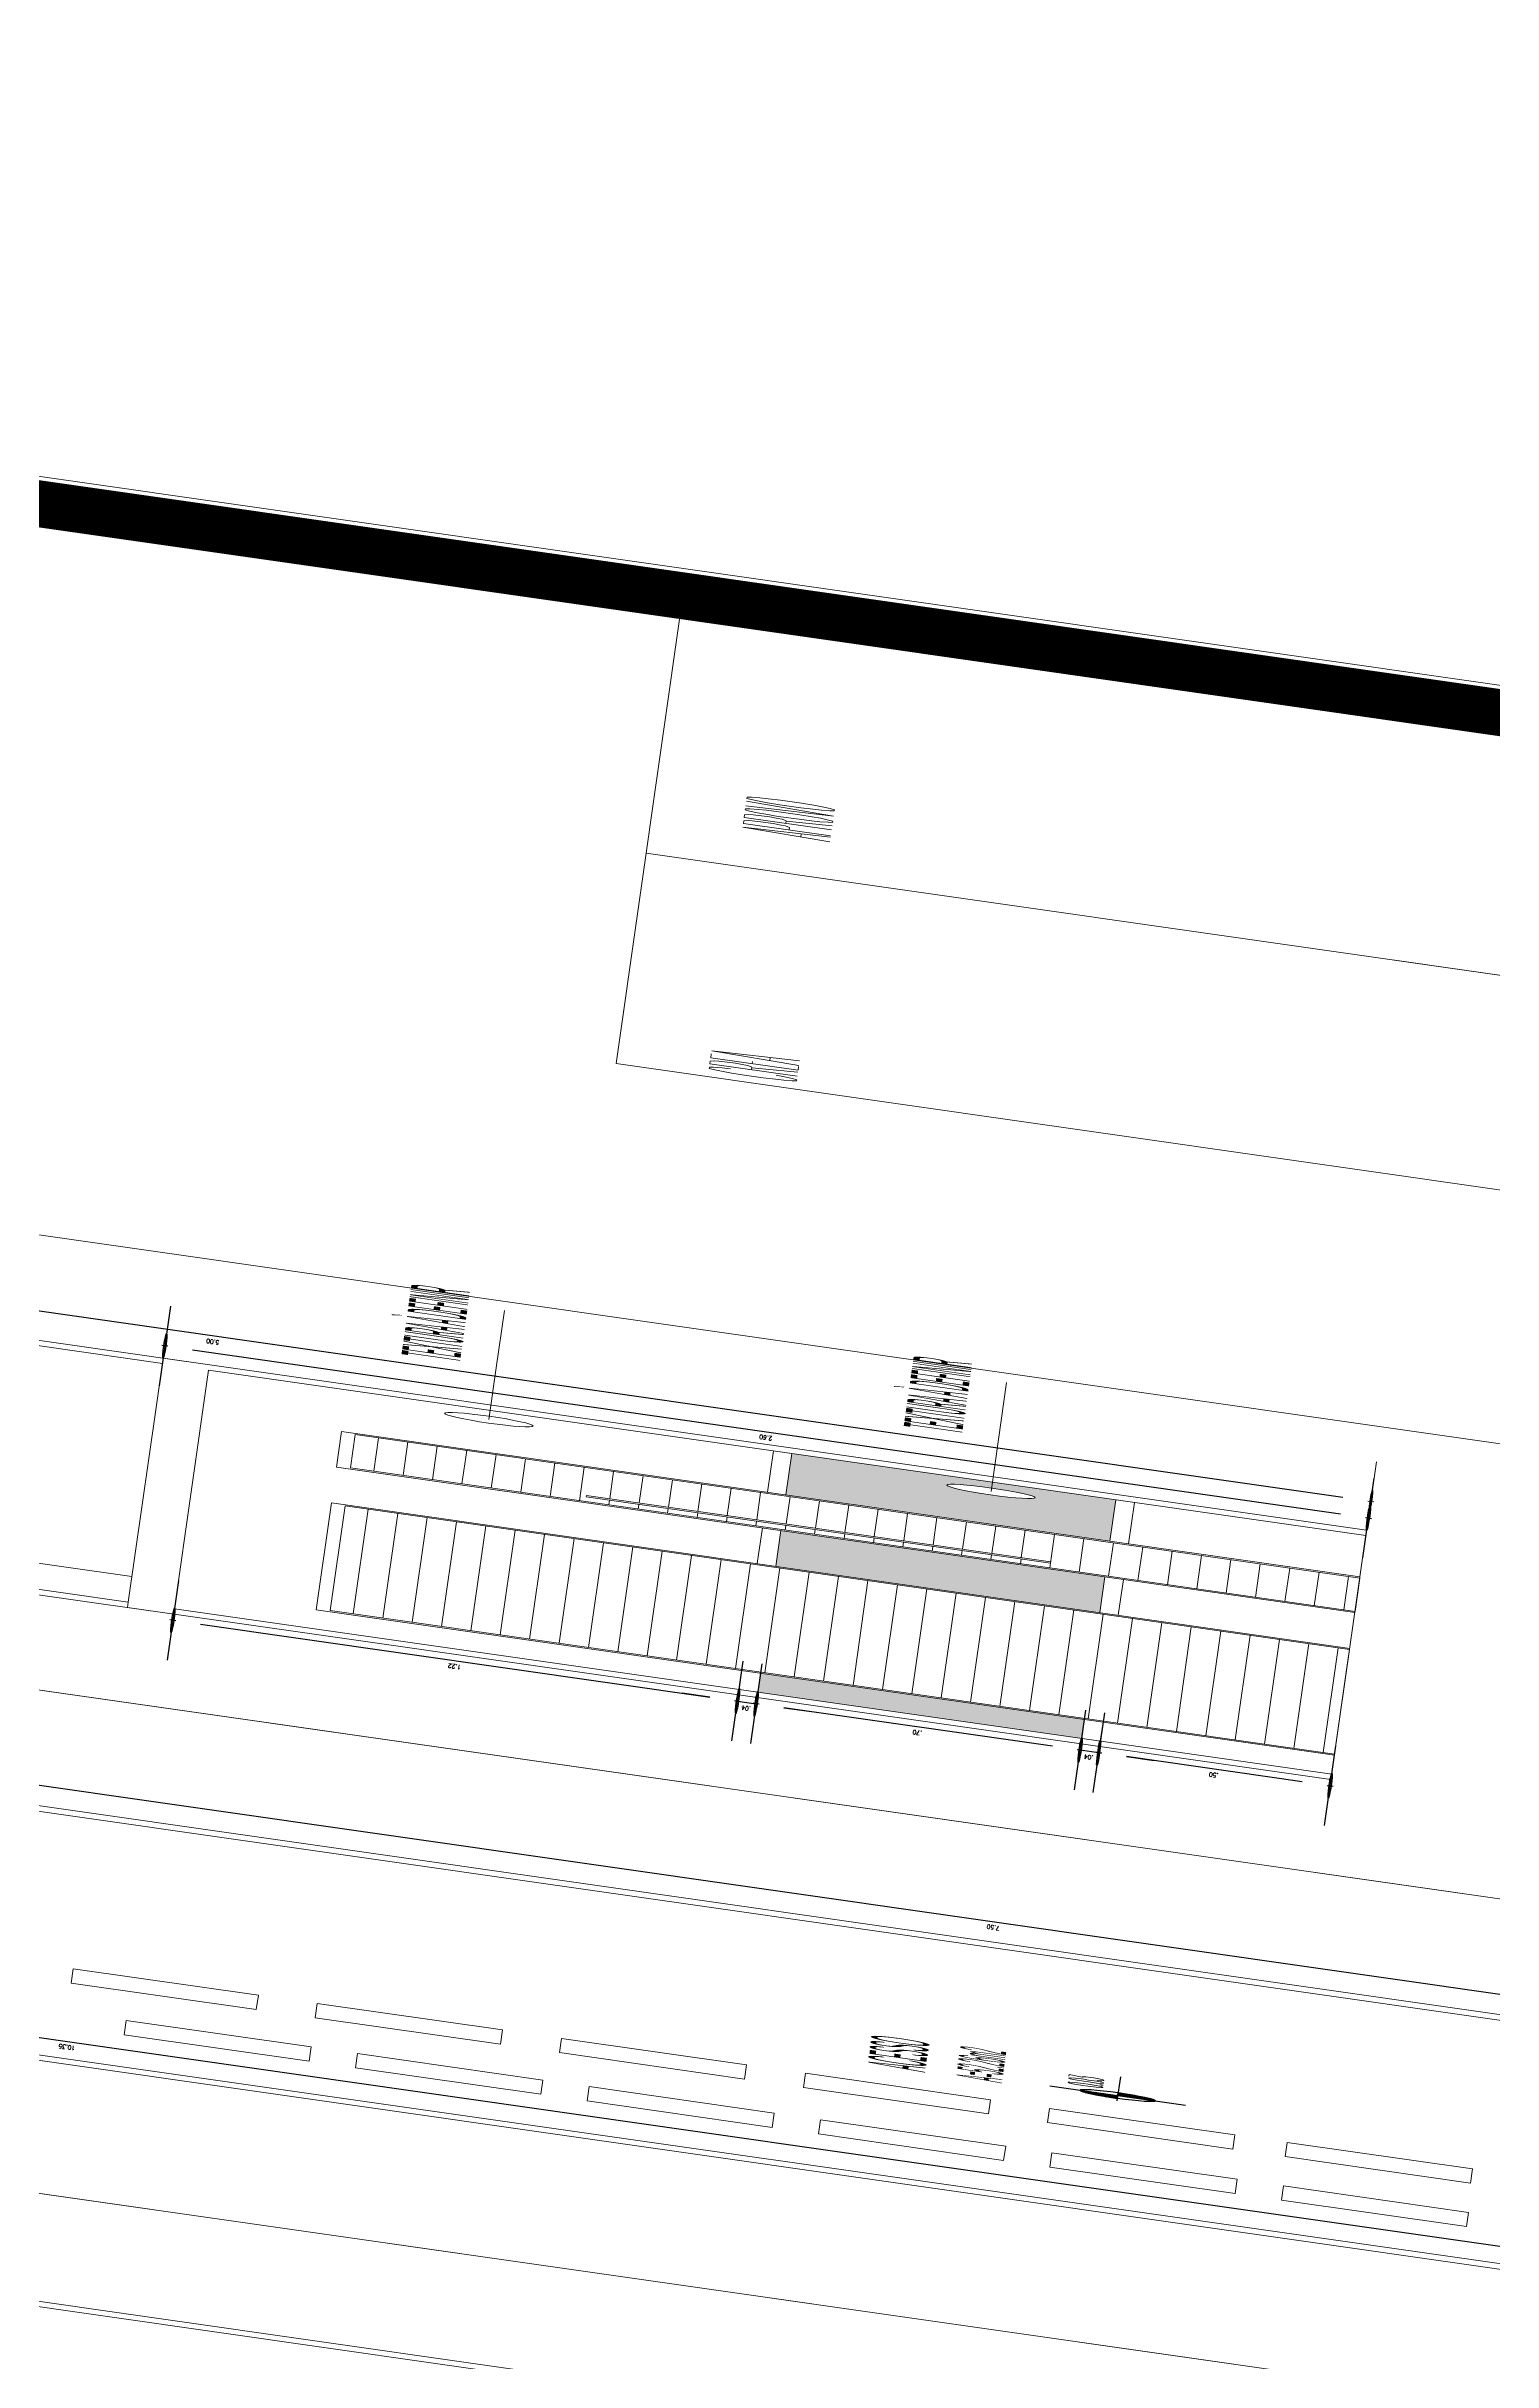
# Model space of a CAD drawing. Header units: millimetres. Extents: x -361192058 to 101130107379, y -14071650034 to 19218552450.
# Drawn here: x -134296.2 to -134112.4, y 42502.8 to 42797.1 of the extents above; entities that cross this region are included whole.
import ezdxf
from ezdxf.enums import TextEntityAlignment as Align

# ---------------------------------------------------------------- set-up
doc = ezdxf.new("R2010")
doc.units = ezdxf.units.MM
doc.header["$LTSCALE"] = 0.5
for name, color, linetype in [('02', 2, 'Continuous'), ('08', 8, 'Continuous'), ('14-04-Texto-04', 3, 'Continuous'), ('CERC02', 3, 'Continuous'), ('COTAS', 7, 'Continuous'), ('DIVERSOS', 4, 'Continuous'), ('parede', 2, 'Continuous'), ('TEXTO2', 3, 'Continuous'), ('TUBULAÇÃO_ESGOTO', 6, 'Continuous'), ('TXT_0', 7, 'Continuous')]:
    doc.layers.add(name, color=color, linetype=linetype)
doc.layers.add('E-lay-9', color=9, linetype='Continuous', lineweight=9)
doc.styles.add('ADITIVOCAD', font='ROMANS.shx')
doc.styles.add('ROMANS', font='romans', dxfattribs={"height": 0.1})
doc.styles.add('SANSSERIF', font='sas_____.pfb', dxfattribs={"height": 1})
doc.styles.get("Standard").update_dxf_attribs({"font": 'txt.shx', "height": 0.12})
doc.dimstyles.new('ESCALA50', dxfattribs={"dimtxt": 0.1, "dimasz": 0.06, "dimexe": 0.18, "dimexo": 0.06, "dimgap": 0.1, "dimtad": 1, "dimzin": 4, "dimdsep": 46, "dimtxsty": 'Standard', "dimblk1": 'BOLA', "dimblk2": 'BOLA', "dimsah": 1, "dimcen": -0.06, "dimse1": 1, "dimse2": 1, "dimclrd": 7, "dimclrt": 3, "dimadec": 0, "dimazin": 0, "dimtfac": 1, "dimtix": 1, "dimtmove": 0, "dimatfit": 3, "dimldrblk": 'BOLA', "dimfxl": 0, "dimtolj": 1, "dimtzin": 4, "dimarcsym": 0})

# ---------------------------------------------------------------- blocks, each defined once
blk = doc.blocks.new('BOLA')
for p, q in [((0, -1.435), (0, 1.435)), ((-1.435, 0), (1.435, 0))]:
    blk.add_line(p, q)
blk.add_circle((0, 0), 0.452)
blk = doc.blocks.new('*D926')
at = {"layer": 'Defpoints', "color": 0, "transparency": 16777216}
for p in [(4428.6981, 2419.4566), (4428.6981, 2416.8566), (4429.0146, 2416.8566)]:
    blk.add_point(p, dxfattribs=at)
at = {"layer": 'DIVERSOS', "color": 7, "lineweight": -2, "transparency": 16777216}
blk.add_line((4429.0146, 2419.3966), (4429.0146, 2416.9166), dxfattribs=at)
at = {"layer": 'DIVERSOS', "color": 7, "lineweight": -2, "transparency": 16777216, "xscale": 0.06, "yscale": 0.06, "zscale": 0.06}
for p, rotation in [((4429.0146, 2419.4566), 90), ((4429.0146, 2416.8566), 270)]:
    blk.add_blockref('BOLA', p, dxfattribs=dict(at, rotation=rotation))
at = {"layer": 'DIVERSOS', "color": 3, "lineweight": 18, "transparency": 16777216, "insert": (4428.8546, 2418.1566), "char_height": 0.12, "attachment_point": 5, "rotation": 90}
blk.add_mtext('\\A1;2.60', dxfattribs=at)
blk = doc.blocks.new('*D927')
at = {"layer": 'Defpoints', "color": 0, "transparency": 16777216}
for p in [(4428.6981, 2421.8566), (4429.4757, 2421.8566), (4428.6981, 2416.8566)]:
    blk.add_point(p, dxfattribs=at)
at = {"layer": 'E-lay-9', "color": 7, "lineweight": -2, "transparency": 16777216}
blk.add_line((4429.4757, 2416.9166), (4429.4757, 2421.7966), dxfattribs=at)
at = {"layer": 'E-lay-9', "color": 7, "lineweight": -2, "transparency": 16777216, "xscale": 0.06, "yscale": 0.06, "zscale": 0.06}
for p, rotation in [((4429.4757, 2421.8566), 90), ((4429.4757, 2416.8566), 270)]:
    blk.add_blockref('BOLA', p, dxfattribs=dict(at, rotation=rotation))
at = {"layer": 'E-lay-9', "color": 3, "lineweight": 18, "transparency": 16777216, "insert": (4429.3157, 2419.3566), "char_height": 0.12, "attachment_point": 5, "rotation": 90}
blk.add_mtext('\\A1;5.00', dxfattribs=at)
blk = doc.blocks.new('*D953')
at = {"layer": 'Defpoints', "color": 0, "transparency": 16777216}
for p in [(4394.8896, 2420.7769), (4398.7447, 2420.7769), (4398.7447, 2414.2769)]:
    blk.add_point(p, dxfattribs=at)
at = {"layer": 'DIVERSOS', "color": 7, "lineweight": -2, "transparency": 16777216}
blk.add_line((4394.8896, 2414.3369), (4394.8896, 2420.7169), dxfattribs=at)
at = {"layer": 'DIVERSOS', "color": 7, "lineweight": -2, "transparency": 16777216, "xscale": 0.06, "yscale": 0.06, "zscale": 0.06}
for p, rotation in [((4394.8896, 2420.7769), 90), ((4394.8896, 2414.2769), 270)]:
    blk.add_blockref('BOLA', p, dxfattribs=dict(at, rotation=rotation))
at = {"layer": 'DIVERSOS', "color": 3, "lineweight": 18, "transparency": 16777216, "insert": (4394.7296, 2417.5269), "char_height": 0.12, "attachment_point": 5, "rotation": 90}
blk.add_mtext('\\A1;6.50', dxfattribs=at)
blk = doc.blocks.new('*D933')
at = {"layer": 'Defpoints', "color": 0, "transparency": 16777216}
for p in [(4399.7933, 2420.7769), (4402.0947, 2420.7769), (4402.0947, 2414.2769)]:
    blk.add_point(p, dxfattribs=at)
at = {"layer": 'DIVERSOS', "color": 7, "lineweight": -2, "transparency": 16777216}
blk.add_line((4399.7933, 2414.3369), (4399.7933, 2420.7169), dxfattribs=at)
at = {"layer": 'DIVERSOS', "color": 7, "lineweight": -2, "transparency": 16777216, "xscale": 0.06, "yscale": 0.06, "zscale": 0.06}
for p, rotation in [((4399.7933, 2420.7769), 90), ((4399.7933, 2414.2769), 270)]:
    blk.add_blockref('BOLA', p, dxfattribs=dict(at, rotation=rotation))
at = {"layer": 'DIVERSOS', "color": 3, "lineweight": 18, "transparency": 16777216, "insert": (4399.6333, 2417.5269), "char_height": 0.12, "attachment_point": 5, "rotation": 90}
blk.add_mtext('\\A1;6.50', dxfattribs=at)
blk = doc.blocks.new('*D934')
at = {"layer": 'Defpoints', "color": 0, "transparency": 16777216}
for p in [(4397.8155, 2424.0269), (4397.8155, 2414.2769), (4397.8155, 2414.2769)]:
    blk.add_point(p, dxfattribs=at)
at = {"layer": 'DIVERSOS', "color": 7, "lineweight": -2, "transparency": 16777216}
blk.add_line((4397.8155, 2423.9669), (4397.8155, 2414.3369), dxfattribs=at)
at = {"layer": 'DIVERSOS', "color": 7, "lineweight": -2, "transparency": 16777216, "xscale": 0.06, "yscale": 0.06, "zscale": 0.06}
for p, rotation in [((4397.8155, 2424.0269), 90), ((4397.8155, 2414.2769), 270)]:
    blk.add_blockref('BOLA', p, dxfattribs=dict(at, rotation=rotation))
at = {"layer": 'DIVERSOS', "color": 3, "lineweight": 18, "transparency": 16777216, "insert": (4397.6555, 2419.1519), "char_height": 0.12, "attachment_point": 5, "rotation": 90}
blk.add_mtext('\\A1;9.75', dxfattribs=at)
blk = doc.blocks.new('*D935')
at = {"layer": 'Defpoints', "color": 0, "transparency": 16777216}
for p in [(4396.4447, 2430.4269), (4395.3947, 2414.2769), (4395.7907, 2414.2769)]:
    blk.add_point(p, dxfattribs=at)
at = {"layer": 'DIVERSOS', "color": 7, "lineweight": -2, "transparency": 16777216}
blk.add_line((4395.7907, 2430.3669), (4395.7907, 2414.3369), dxfattribs=at)
at = {"layer": 'DIVERSOS', "color": 7, "lineweight": -2, "transparency": 16777216, "xscale": 0.06, "yscale": 0.06, "zscale": 0.06}
for p, rotation in [((4395.7907, 2430.4269), 90), ((4395.7907, 2414.2769), 270)]:
    blk.add_blockref('BOLA', p, dxfattribs=dict(at, rotation=rotation))
at = {"layer": 'DIVERSOS', "color": 3, "lineweight": 18, "transparency": 16777216, "insert": (4395.6307, 2422.3519), "char_height": 0.12, "attachment_point": 5, "rotation": 90}
blk.add_mtext('\\A1;16.15', dxfattribs=at)
blk = doc.blocks.new('*D957')
at = {"layer": 'Defpoints', "color": 0, "transparency": 16777216}
for p in [(4421.4981, 2417.3566), (4421.821, 2417.3566), (4421.821, 2416.8566)]:
    blk.add_point(p, dxfattribs=at)
at = {"layer": 'DIVERSOS', "color": 7, "lineweight": -2, "transparency": 16777216}
blk.add_line((4421.4981, 2416.9166), (4421.4981, 2417.2966), dxfattribs=at)
at = {"layer": 'DIVERSOS', "color": 7, "lineweight": -2, "transparency": 16777216, "xscale": 0.06, "yscale": 0.06, "zscale": 0.06}
for p, rotation in [((4421.4981, 2417.3566), 90), ((4421.4981, 2416.8566), 270)]:
    blk.add_blockref('BOLA', p, dxfattribs=dict(at, rotation=rotation))
at = {"layer": 'DIVERSOS', "color": 3, "lineweight": 18, "transparency": 16777216, "insert": (4421.3381, 2417.1066), "char_height": 0.12, "attachment_point": 5, "rotation": 90}
blk.add_mtext('\\A1;.50', dxfattribs=at)
blk = doc.blocks.new('*D958')
at = {"layer": 'Defpoints', "color": 0, "transparency": 16777216}
for p in [(4421.4981, 2417.3966), (4421.821, 2417.3966), (4421.821, 2417.3566)]:
    blk.add_point(p, dxfattribs=at)
at = {"layer": 'DIVERSOS', "color": 7, "lineweight": -2, "transparency": 16777216}
for p, q in [((4421.4981, 2417.4566), (4421.4981, 2417.5166)), ((4421.4981, 2417.3566), (4421.4981, 2417.3966)), ((4421.4981, 2417.2966), (4421.4981, 2417.2366))]:
    blk.add_line(p, q, dxfattribs=at)
at = {"layer": 'DIVERSOS', "color": 7, "lineweight": -2, "transparency": 16777216, "xscale": 0.06, "yscale": 0.06, "zscale": 0.06}
for p, rotation in [((4421.4981, 2417.3966), 270), ((4421.4981, 2417.3566), 90)]:
    blk.add_blockref('BOLA', p, dxfattribs=dict(at, rotation=rotation))
at = {"layer": 'DIVERSOS', "color": 3, "lineweight": 18, "transparency": 16777216, "insert": (4421.3381, 2417.3766), "char_height": 0.12, "attachment_point": 5, "rotation": 90}
blk.add_mtext('\\A1;.04', dxfattribs=at)
blk = doc.blocks.new('*D959')
at = {"layer": 'Defpoints', "color": 0, "transparency": 16777216}
for p in [(4421.4981, 2418.0966), (4421.821, 2418.0966), (4421.821, 2417.3966)]:
    blk.add_point(p, dxfattribs=at)
at = {"layer": 'DIVERSOS', "color": 7, "lineweight": -2, "transparency": 16777216}
blk.add_line((4421.4981, 2417.4566), (4421.4981, 2418.0366), dxfattribs=at)
at = {"layer": 'DIVERSOS', "color": 7, "lineweight": -2, "transparency": 16777216, "xscale": 0.06, "yscale": 0.06, "zscale": 0.06}
for p, rotation in [((4421.4981, 2418.0966), 90), ((4421.4981, 2417.3966), 270)]:
    blk.add_blockref('BOLA', p, dxfattribs=dict(at, rotation=rotation))
at = {"layer": 'DIVERSOS', "color": 3, "lineweight": 18, "transparency": 16777216, "insert": (4421.3381, 2417.7466), "char_height": 0.12, "attachment_point": 5, "rotation": 90}
blk.add_mtext('\\A1;.70', dxfattribs=at)
blk = doc.blocks.new('*D960')
at = {"layer": 'Defpoints', "color": 0, "transparency": 16777216}
for p in [(4421.821, 2418.1366), (4421.4981, 2418.0966), (4421.821, 2418.0966)]:
    blk.add_point(p, dxfattribs=at)
at = {"layer": 'DIVERSOS', "color": 7, "lineweight": -2, "transparency": 16777216}
for p, q in [((4421.4981, 2418.1966), (4421.4981, 2418.2566)), ((4421.4981, 2418.1366), (4421.4981, 2418.0966)), ((4421.4981, 2418.0366), (4421.4981, 2417.9766))]:
    blk.add_line(p, q, dxfattribs=at)
at = {"layer": 'DIVERSOS', "color": 7, "lineweight": -2, "transparency": 16777216, "xscale": 0.06, "yscale": 0.06, "zscale": 0.06}
for p, rotation in [((4421.4981, 2418.1366), 270), ((4421.4981, 2418.0966), 90)]:
    blk.add_blockref('BOLA', p, dxfattribs=dict(at, rotation=rotation))
at = {"layer": 'DIVERSOS', "color": 3, "lineweight": 18, "transparency": 16777216, "insert": (4421.3381, 2418.1166), "char_height": 0.12, "attachment_point": 5, "rotation": 90}
blk.add_mtext('\\A1;.04', dxfattribs=at)
blk = doc.blocks.new('*D961')
at = {"layer": 'Defpoints', "color": 0, "transparency": 16777216}
for p in [(4421.821, 2419.3566), (4421.4981, 2418.1366), (4421.821, 2418.1366)]:
    blk.add_point(p, dxfattribs=at)
at = {"layer": 'DIVERSOS', "color": 7, "lineweight": -2, "transparency": 16777216}
blk.add_line((4421.4981, 2419.2966), (4421.4981, 2418.1966), dxfattribs=at)
at = {"layer": 'DIVERSOS', "color": 7, "lineweight": -2, "transparency": 16777216, "xscale": 0.06, "yscale": 0.06, "zscale": 0.06}
for p, rotation in [((4421.4981, 2419.3566), 90), ((4421.4981, 2418.1366), 270)]:
    blk.add_blockref('BOLA', p, dxfattribs=dict(at, rotation=rotation))
at = {"layer": 'DIVERSOS', "color": 3, "lineweight": 18, "transparency": 16777216, "insert": (4421.3381, 2418.7466), "char_height": 0.12, "attachment_point": 5, "rotation": 90}
blk.add_mtext('\\A1;1.22', dxfattribs=at)
blk = doc.blocks.new('Adc_nivelpl')
h = blk.add_hatch()
h.set_pattern_fill('_U', color=256, scale=0.005, angle=45, style=0, double=1)
h.set_pattern_definition([(45, (-5.8772514, -3.5161936), (-0.003535534, 0.003535534), []), (135, (-5.8772514, -3.5161936), (-0.003535534, -0.003535534), [])])
h.paths.add_polyline_path([(0.1954, -0.0865, 0.414214), (0.0865, -0.1954), (0.1954, -0.1954)])
h.paths.add_polyline_path([(0.1954, -0.1954), (0.1954, -0.3043, 0.414214), (0.3043, -0.1954)])
for p, q in [((0.1954, 0), (0.1954, -0.3908)), ((0.8958, -0.1954), (0, -0.1954))]:
    blk.add_line(p, q)
blk.add_circle((0.1954, -0.1954), 0.1089)
at = {"flags": 8}
blk.add_attdef('NIVEL', (0.3642, -0.1501), '', height=0.1, dxfattribs=at)
blk = doc.blocks.new('*D1473')
at = {"layer": 'Defpoints', "color": 0, "transparency": 16777216}
for p in [(4415.7211, 2421.2769), (4415.7211, 2413.7769), (4416.4388, 2413.7769)]:
    blk.add_point(p, dxfattribs=at)
at = {"layer": 'DIVERSOS', "color": 7, "lineweight": -2, "transparency": 16777216}
blk.add_line((4416.4388, 2421.2169), (4416.4388, 2413.8369), dxfattribs=at)
at = {"layer": 'DIVERSOS', "color": 7, "lineweight": -2, "transparency": 16777216, "xscale": 0.06, "yscale": 0.06, "zscale": 0.06}
for p, rotation in [((4416.4388, 2421.2769), 90), ((4416.4388, 2413.7769), 270)]:
    blk.add_blockref('BOLA', p, dxfattribs=dict(at, rotation=rotation))
at = {"layer": 'DIVERSOS', "color": 3, "lineweight": 18, "transparency": 16777216, "insert": (4416.2788, 2417.5269), "char_height": 0.12, "attachment_point": 5, "rotation": 90}
blk.add_mtext('\\A1;7.50', dxfattribs=at)
blk = doc.blocks.new('*D1480')
at = {"layer": 'Defpoints', "color": 0, "transparency": 16777216}
for p in [(4410.5711, 2424.6269), (4409.5049, 2414.2769), (4410.5711, 2414.2769)]:
    blk.add_point(p, dxfattribs=at)
at = {"layer": 'DIVERSOS', "color": 7, "lineweight": -2, "transparency": 16777216}
blk.add_line((4409.5049, 2424.5669), (4409.5049, 2414.3369), dxfattribs=at)
at = {"layer": 'DIVERSOS', "color": 7, "lineweight": -2, "transparency": 16777216, "xscale": 0.06, "yscale": 0.06, "zscale": 0.06}
for p, rotation in [((4409.5049, 2424.6269), 90), ((4409.5049, 2414.2769), 270)]:
    blk.add_blockref('BOLA', p, dxfattribs=dict(at, rotation=rotation))
at = {"layer": 'DIVERSOS', "color": 3, "lineweight": 18, "transparency": 16777216, "insert": (4409.3449, 2419.4519), "char_height": 0.12, "attachment_point": 5, "rotation": 90}
blk.add_mtext('\\A1;10.35', dxfattribs=at)
blk = doc.blocks.new('APROVADO QUADRA 21.2 MBVII')
at = {"layer": 'COTAS', "lineweight": 18}
h = blk.add_hatch(dxfattribs=at)
h.set_pattern_fill('AR-SAND', color=256, scale=0.0025, style=0)
h.set_pattern_definition([(37.5, (2968.10656, 1106.60943), (-0.004000078, 0.1223533093), [0, -0.09652, 0, -0.10795, 0, -0.1031875]), (7.5, (2968.10656, 1106.60943), (0.112380821, 0.179206275), [0, -0.05207, 0, -0.086995, 0, -0.0333375]), (327.5, (2968.02845, 1106.60943), (0.1977480926, 0.000359296), [0, -0.03175, 0, -0.1143, 0, -0.149225]), (317.5, (2968.02845, 1106.60943), (0.190889113, 0.055732331), [0, -0.015875, 0, -0.07493, 0, -0.085725])])
h.paths.add_polyline_path([(4422.3547, 2418.0966), (4421.821, 2418.0966), (4421.821, 2417.3966), (4422.3547, 2417.3966)])
h.paths.add_polyline_path([(4426.3574, 2418.0966), (4425.3547, 2418.0966), (4425.3547, 2417.3966), (4426.3574, 2417.3966)])
h.paths.add_polyline_path([(4427.3574, 2418.0966), (4427.3574, 2417.3966), (4428.521, 2417.3966), (4428.521, 2417.6635), (4428.3551, 2417.6635, -1), (4428.164, 2417.6635, -1), (4428.3551, 2417.6635), (4428.521, 2417.6635), (4428.521, 2418.0966)])
at = {"layer": '02', "lineweight": 18}
for p, q in [((4451.6782, 2425.5848), (4451.6782, 2398.024)), ((4438.5532, 2418.5869), (4438.5532, 2398.024))]:
    blk.add_line(p, q, dxfattribs=at)
at = {"layer": '02', "color": 8, "lineweight": 18}
blk.add_line((4422.5397, 2421.8566), (4422.5397, 2419.4566), dxfattribs=at)
at = {"layer": '02', "color": 0, "lineweight": 18}
blk.add_line((4451.6782, 2418.5869), (4451.6782, 2398.024), dxfattribs=at)
at = {"layer": '02', "lineweight": 18}
for points in [[(4391.2282, 2397.274), (4452.4282, 2397.274), (4452.4282, 2441.824), (4391.2282, 2441.824)], [(4391.9782, 2441.074), (4405.2137, 2441.074), (4405.2137, 2407.2854), (4391.9782, 2407.2854)], [(4419.0523, 2441.1022), (4405.2137, 2441.1022), (4405.2137, 2407.2854), (4419.0523, 2407.2854)], [(4431.5724, 2423.4491), (4419.0587, 2423.4491), (4419.0587, 2414.5098), (4431.5724, 2414.5098)]]:
    blk.add_lwpolyline(points, close=True, dxfattribs=at)
at = {"layer": '02', "lineweight": 18, "const_width": 0.1}
blk.add_lwpolyline([(4391.9782, 2398.024), (4451.6782, 2398.024), (4451.6782, 2441.074), (4391.9782, 2441.074)], close=True, dxfattribs=at)
at = {"layer": '08', "lineweight": 18}
for points in [[(4411.523, 2419.062), (4411.523, 2419.462), (4411.123, 2419.462), (4411.123, 2419.062)], [(4409.9114, 2418.9342), (4409.9114, 2419.3342), (4410.3114, 2419.3342), (4410.3114, 2418.9342)], [(4411.5298, 2418.5347), (4411.5298, 2418.9347), (4411.1298, 2418.9347), (4411.1298, 2418.5347)], [(4409.9114, 2418.4342), (4409.9114, 2418.8342), (4410.3114, 2418.8342), (4410.3114, 2418.4342)], [(4411.5298, 2418.0074), (4411.5298, 2418.4074), (4411.1298, 2418.4074), (4411.1298, 2418.0074)], [(4409.9114, 2417.9342), (4409.9114, 2418.3342), (4410.3114, 2418.3342), (4410.3114, 2417.9342)], [(4409.9114, 2417.4342), (4409.9114, 2417.8342), (4410.3114, 2417.8342), (4410.3114, 2417.4342)], [(4411.5298, 2417.4801), (4411.5298, 2417.8801), (4411.1298, 2417.8801), (4411.1298, 2417.4801)], [(4411.523, 2416.9527), (4411.523, 2417.3527), (4411.123, 2417.3527), (4411.123, 2416.9527)], [(4409.9114, 2416.9342), (4409.9114, 2417.3342), (4410.3114, 2417.3342), (4410.3114, 2416.9342)], [(4409.9114, 2416.4342), (4409.9114, 2416.8342), (4410.3114, 2416.8342), (4410.3114, 2416.4342)], [(4411.523, 2416.4391), (4411.523, 2416.8391), (4411.123, 2416.8391), (4411.123, 2416.4391)]]:
    blk.add_lwpolyline(points, close=True, dxfattribs=at)
at = {"layer": '14-04-Texto-04', "lineweight": 18}
for p, q in [((4444.4545, 2418.5869), (4444.4545, 2406.0397)), ((4444.4545, 2406.0397), (4444.4545, 2416.9744))]:
    blk.add_line(p, q, dxfattribs=at)
at = {"layer": 'CERC02', "lineweight": 18}
blk.add_line((4438.5532, 2418.5869), (4451.6782, 2418.5869), dxfattribs=at)
at = {"layer": 'DIVERSOS', "lineweight": 18}
for p, q in [((4402.0947, 2421.3769), (4402.0947, 2414.2769)), ((4402.2447, 2421.3769), (4402.2447, 2413.7769)), ((4422.3847, 2418.9765), (4425.3247, 2418.9765)), ((4426.3874, 2418.9765), (4427.3274, 2418.9765)), ((4422.3847, 2418.913), (4425.3247, 2418.913)), ((4426.3874, 2418.913), (4427.3274, 2418.913)), ((4422.3847, 2418.8495), (4425.3247, 2418.8495)), ((4426.3874, 2418.8495), (4427.3274, 2418.8495)), ((4422.3847, 2418.786), (4425.3247, 2418.786)), ((4426.3874, 2418.786), (4427.3274, 2418.786)), ((4428.2596, 2418.7484), (4429.7181, 2418.7484)), ((4429.7181, 2418.7484), (4431.3193, 2418.7484)), ((4422.3847, 2418.7225), (4425.3247, 2418.7225)), ((4426.3874, 2418.7225), (4427.3274, 2418.7225)), ((4422.3847, 2418.659), (4425.3247, 2418.659)), ((4426.3874, 2418.659), (4427.3274, 2418.659)), ((4422.3847, 2418.5955), (4425.3247, 2418.5955)), ((4426.3874, 2418.5955), (4427.3274, 2418.5955)), ((4422.3847, 2418.532), (4425.3247, 2418.532)), ((4426.3874, 2418.532), (4427.3274, 2418.532)), ((4426.5194, 2418.5187), (4426.5194, 2417.516)), ((4426.5594, 2418.5187), (4426.5194, 2418.5187)), ((4426.5594, 2417.516), (4426.5594, 2418.5187)), ((4422.3847, 2418.4685), (4425.3247, 2418.4685)), ((4426.3874, 2418.4685), (4426.5194, 2418.4685)), ((4426.5594, 2418.4685), (4427.3274, 2418.4685)), ((4422.3847, 2418.405), (4425.3247, 2418.405)), ((4426.3874, 2418.405), (4426.5194, 2418.405)), ((4426.5594, 2418.405), (4427.3274, 2418.405)), ((4422.3847, 2418.3415), (4425.3247, 2418.3415)), ((4426.3874, 2418.3415), (4426.5194, 2418.3415)), ((4426.5594, 2418.3415), (4427.3274, 2418.3415)), ((4422.3847, 2418.278), (4425.3247, 2418.278)), ((4426.3874, 2418.278), (4426.5194, 2418.278)), ((4426.5594, 2418.278), (4427.3274, 2418.278)), ((4422.3847, 2418.2145), (4425.3247, 2418.2145)), ((4426.3874, 2418.2145), (4426.5194, 2418.2145)), ((4426.5594, 2418.2145), (4427.3274, 2418.2145)), ((4422.3847, 2418.151), (4425.3247, 2418.151)), ((4426.3874, 2418.151), (4426.5194, 2418.151)), ((4426.5594, 2418.151), (4427.3274, 2418.151)), ((4422.3847, 2418.0875), (4425.3247, 2418.0875)), ((4426.3874, 2418.0875), (4426.5194, 2418.0875)), ((4426.5594, 2418.0875), (4427.3274, 2418.0875)), ((4422.3847, 2418.024), (4425.3247, 2418.024)), ((4426.3874, 2418.024), (4426.5194, 2418.024)), ((4426.5594, 2418.024), (4427.3274, 2418.024)), ((4422.3847, 2417.9605), (4425.3247, 2417.9605)), ((4426.3874, 2417.9605), (4426.5194, 2417.9605)), ((4426.5594, 2417.9605), (4427.3274, 2417.9605)), ((4422.3847, 2417.897), (4425.3247, 2417.897)), ((4426.3874, 2417.897), (4426.5194, 2417.897)), ((4426.5594, 2417.897), (4427.3274, 2417.897)), ((4422.3847, 2417.8335), (4425.3247, 2417.8335)), ((4426.3874, 2417.8335), (4426.5194, 2417.8335)), ((4426.5594, 2417.8335), (4427.3274, 2417.8335)), ((4422.3847, 2417.77), (4425.3247, 2417.77)), ((4426.3874, 2417.77), (4426.5194, 2417.77)), ((4426.5594, 2417.77), (4427.3274, 2417.77)), ((4422.3847, 2417.7065), (4425.3247, 2417.7065)), ((4426.3874, 2417.7065), (4426.5194, 2417.7065)), ((4426.5594, 2417.7065), (4427.3274, 2417.7065)), ((4422.3847, 2417.643), (4425.3247, 2417.643)), ((4426.3874, 2417.643), (4426.5194, 2417.643)), ((4426.5594, 2417.643), (4427.3274, 2417.643)), ((4428.2596, 2417.6635), (4429.7181, 2417.6635)), ((4429.7181, 2417.6635), (4431.3193, 2417.6635)), ((4422.3847, 2417.5795), (4425.3247, 2417.5795)), ((4426.3874, 2417.5795), (4426.5194, 2417.5795)), ((4426.5594, 2417.5795), (4427.3274, 2417.5795)), ((4422.3847, 2417.516), (4425.3247, 2417.516)), ((4426.3874, 2417.516), (4427.3274, 2417.516)), ((4422.3847, 2417.4525), (4425.3247, 2417.4525)), ((4426.3874, 2417.4525), (4427.3274, 2417.4525)), ((4422.3847, 2417.389), (4425.3247, 2417.389)), ((4426.3874, 2417.389), (4427.3274, 2417.389)), ((4422.3847, 2417.3255), (4425.3247, 2417.3255)), ((4426.3874, 2417.3255), (4427.3274, 2417.3255)), ((4422.3847, 2417.262), (4425.3247, 2417.262)), ((4426.3874, 2417.262), (4427.3274, 2417.262)), ((4422.3847, 2417.1985), (4425.3247, 2417.1985)), ((4426.3874, 2417.1985), (4427.3274, 2417.1985)), ((4422.3847, 2417.135), (4425.3247, 2417.135)), ((4426.3874, 2417.135), (4427.3274, 2417.135)), ((4422.3847, 2417.0715), (4425.3247, 2417.0715)), ((4426.3874, 2417.0715), (4427.3274, 2417.0715)), ((4422.3847, 2417.008), (4425.3247, 2417.008)), ((4426.3874, 2417.008), (4427.3274, 2417.008)), ((4422.3847, 2416.9445), (4425.3247, 2416.9445)), ((4426.3874, 2416.9445), (4427.3274, 2416.9445)), ((4422.3847, 2416.881), (4425.3247, 2416.881)), ((4422.3847, 2416.8566), (4425.3247, 2416.8566)), ((4426.3874, 2416.881), (4427.3274, 2416.881)), ((4426.3874, 2416.8566), (4427.3274, 2416.8566))]:
    blk.add_line(p, q, dxfattribs=at)
for centre in [(4428.2596, 2418.7484), (4428.2596, 2417.6635)]:
    blk.add_circle(centre, 0.0956, dxfattribs=at)
at = {"layer": 'E-lay-9', "lineweight": 18}
for p, q in [((4421.671, 2419.4066), (4421.671, 2421.8566)), ((4421.821, 2419.4566), (4421.821, 2421.8566)), ((4428.521, 2419.4566), (4428.521, 2421.8566)), ((4428.671, 2421.8566), (4428.671, 2419.4066))]:
    blk.add_line(p, q, dxfattribs=at)
at = {"layer": 'parede', "lineweight": 18}
for p, q in [((4408.8711, 2413.7769), (4408.8711, 2438.7769)), ((4415.8711, 2438.7769), (4415.8711, 2413.7769)), ((4409.0211, 2414.2769), (4409.0211, 2431.7269)), ((4415.7211, 2421.2769), (4415.7211, 2414.2769)), ((4421.821, 2419.4566), (4421.671, 2419.4566)), ((4421.671, 2416.8566), (4421.671, 2419.4566)), ((4421.821, 2419.4566), (4428.521, 2419.4566)), ((4428.671, 2419.4566), (4428.521, 2419.4566)), ((4428.671, 2416.8566), (4428.671, 2419.4566)), ((4421.821, 2416.8566), (4421.821, 2419.3566)), ((4421.821, 2419.3566), (4428.521, 2419.3566)), ((4428.521, 2416.8566), (4428.521, 2419.3566)), ((4421.671, 2416.8566), (4428.671, 2416.8566))]:
    blk.add_line(p, q, dxfattribs=at)
at = {"layer": 'TUBULAÇÃO_ESGOTO', "lineweight": 18}
for p, q in [((4425.3547, 2419.0566), (4422.3547, 2419.0566)), ((4422.3547, 2419.0566), (4422.3547, 2416.8566)), ((4425.3247, 2419.0266), (4422.3847, 2419.0266)), ((4422.3847, 2419.0266), (4422.3847, 2416.8566)), ((4425.3247, 2416.8566), (4425.3247, 2419.0266)), ((4425.3547, 2416.8566), (4425.3547, 2419.0566)), ((4427.3574, 2419.0566), (4426.3574, 2419.0566)), ((4426.3574, 2419.0566), (4426.3574, 2416.8566)), ((4427.3274, 2419.0266), (4426.3874, 2419.0266)), ((4426.3874, 2419.0266), (4426.3874, 2416.8566)), ((4427.3274, 2416.8566), (4427.3274, 2419.0266)), ((4427.3574, 2416.8566), (4427.3574, 2419.0566)), ((4422.3547, 2418.1366), (4421.821, 2418.1366)), ((4426.3574, 2418.1366), (4425.3547, 2418.1366)), ((4428.521, 2418.1366), (4427.3574, 2418.1366)), ((4421.821, 2418.0966), (4422.3547, 2418.0966)), ((4425.3547, 2418.0966), (4426.3574, 2418.0966)), ((4427.3574, 2418.0966), (4428.521, 2418.0966)), ((4421.821, 2417.3966), (4422.3547, 2417.3966)), ((4425.3547, 2417.3966), (4426.3574, 2417.3966)), ((4427.3574, 2417.3966), (4428.521, 2417.3966)), ((4421.821, 2417.3566), (4422.3547, 2417.3566)), ((4425.3547, 2417.3566), (4426.3574, 2417.3566)), ((4427.3574, 2417.3566), (4428.521, 2417.3566))]:
    blk.add_line(p, q, dxfattribs=at)
at = {"layer": 'TXT_0', "lineweight": 18}
ref = blk.add_blockref('Adc_nivelpl', (4411.9998, 2417.359), dxfattribs=dict(at, xscale=0.75, yscale=0.75, zscale=0.75))
ref.add_attrib('NIVEL', '0.03', (4412.2729, 2417.2465), dxfattribs={"height": 0.075, "style": 'ADITIVOCAD', "flags": 8})
at = {"color": 0, "lineweight": 13, "flags": 8}
for p in [(4700.7247, 2280.1125), (4699.5738, 2277.8964), (4702.3546, 2276.195), (4703.6722, 2274.085), (4699.8445, 2272.2194), (4703.0488, 2270.137), (4703.0877, 2267.9803), (4700.6523, 2261.5216), (4700.7007, 2257.1593)]:
    blk.add_attdef('NIVEL', p, '', height=0.075, dxfattribs=at)
for rotation, width, p in [(90, 0.8, (4700.8205, 2275.7521)), (270, 0.6, (4703.8437, 2274.9021)), (90, 0.8, (4701.5575, 2268.5021)), (180, 0.6, (4651.1817, 2236.1931))]:
    blk.add_attdef('$PORTA', text='', height=0.09, rotation=rotation, dxfattribs=dict(at, width=width)).set_placement(p, align=Align.MIDDLE)
for p in [(4654.176, 2240.463), (4648.499, 2240.1923), (4637.8012, 2239.3845), (4633.4388, 2239.3361), (4656.3921, 2239.3121), (4652.4746, 2237.6822), (4644.2598, 2236.9491), (4646.4166, 2236.988), (4650.3646, 2236.3646)]:
    blk.add_attdef('NIVEL', p, '', height=0.075, rotation=270, dxfattribs=at)
at = {"color": 0, "lineweight": 13, "width": 0.8, "flags": 8}
for p in [(4652.0317, 2239.2163), (4644.7817, 2238.4793)]:
    blk.add_attdef('$PORTA', text='', height=0.09, dxfattribs=at).set_placement(p, align=Align.MIDDLE)
at = {"layer": 'DIVERSOS', "lineweight": 18, "style": 'SANSSERIF'}
for p in [(4429.7142, 2418.8271), (4429.7142, 2417.7422)]:
    blk.add_text('TEXTURA À DEFINIR', height=0.126, dxfattribs=at).set_placement(p)
at = {"layer": 'TEXTO2', "lineweight": 18, "style": 'ROMANS'}
for s, p in [('CREA', (4438.7138, 2418.3882)), ('APROVO', (4445.4796, 2418.3902))]:
    blk.add_text(s, height=0.1885, dxfattribs=at).set_placement(p, align=Align.TOP_LEFT)
at = {"layer": 'TEXTO2', "lineweight": 18, "style": 'SANSSERIF'}
blk.add_text('ACESSO', height=0.12312, dxfattribs=at).set_placement((4412.0157, 2417.6276))
at = {"layer": 'TXT_0', "lineweight": 18, "style": 'SANSSERIF'}
blk.add_text('A=52.26m2', height=0.0985, dxfattribs=at).set_placement((4412.0231, 2417.4615))
at = {"layer": 'DIVERSOS', "lineweight": 18}
for base, p1, p2, picture, middle in [((4395.7907, 2414.2769), (4396.4447, 2430.4269), (4395.3947, 2414.2769), '*D935', (4395.6307, 2422.3519)), ((4409.5049, 2414.2769), (4410.5711, 2424.6269), (4410.5711, 2414.2769), '*D1480', (4409.3449, 2419.4519)), ((4397.8155, 2414.2769), (4397.8155, 2424.0269), (4397.8155, 2414.2769), '*D934', (4397.6555, 2419.1519)), ((4416.4388, 2413.7769), (4415.7211, 2421.2769), (4415.7211, 2413.7769), '*D1473', (4416.2788, 2417.5269)), ((4394.8896, 2420.7769), (4398.7447, 2414.2769), (4398.7447, 2420.7769), '*D953', (4394.7296, 2417.5269)), ((4399.7933, 2420.7769), (4402.0947, 2414.2769), (4402.0947, 2420.7769), '*D933', (4399.6333, 2417.5269)), ((4429.0146, 2416.8566), (4428.6981, 2419.4566), (4428.6981, 2416.8566), '*D926', (4428.8546, 2418.1566)), ((4421.4981, 2418.1366), (4421.821, 2419.3566), (4421.821, 2418.1366), '*D961', (4421.3381, 2418.7466)), ((4421.4981, 2418.0966), (4421.821, 2418.1366), (4421.821, 2418.0966), '*D960', (4421.3381, 2418.1166)), ((4421.4981, 2418.0966), (4421.821, 2417.3966), (4421.821, 2418.0966), '*D959', (4421.3381, 2417.7466)), ((4421.4981, 2417.3966), (4421.821, 2417.3566), (4421.821, 2417.3966), '*D958', (4421.3381, 2417.3766)), ((4421.4981, 2417.3566), (4421.821, 2416.8566), (4421.821, 2417.3566), '*D957', (4421.3381, 2417.1066))]:
    dim = blk.add_linear_dim(base=base, p1=p1, p2=p2, angle=90, dimstyle='ESCALA50', dxfattribs=at)
    dim.commit()
    dim.dimension.update_dxf_attribs({"geometry": picture, "text_midpoint": middle})
at = {"layer": 'E-lay-9', "lineweight": 18}
dim = blk.add_linear_dim(base=(4429.4757, 2421.8566), p1=(4428.6981, 2416.8566), p2=(4428.6981, 2421.8566), angle=90, dimstyle='ESCALA50', dxfattribs=at)
dim.commit()
dim.dimension.update_dxf_attribs({"geometry": '*D927', "text_midpoint": (4429.3157, 2419.3566)})

msp = doc.modelspace()

# ---------------------------------------------------------------- block references
at = {"layer": '02', "color": 0, "lineweight": 30, "xscale": -4.574818403918471, "yscale": -59.40450511825884, "zscale": 4.574818403918471, "rotation": 261.8606972171988}
msp.add_blockref('APROVADO QUADRA 21.2 MBVII', (5129.041, 2225.201), dxfattribs=at)

doc.saveas('drawing.dxf')
